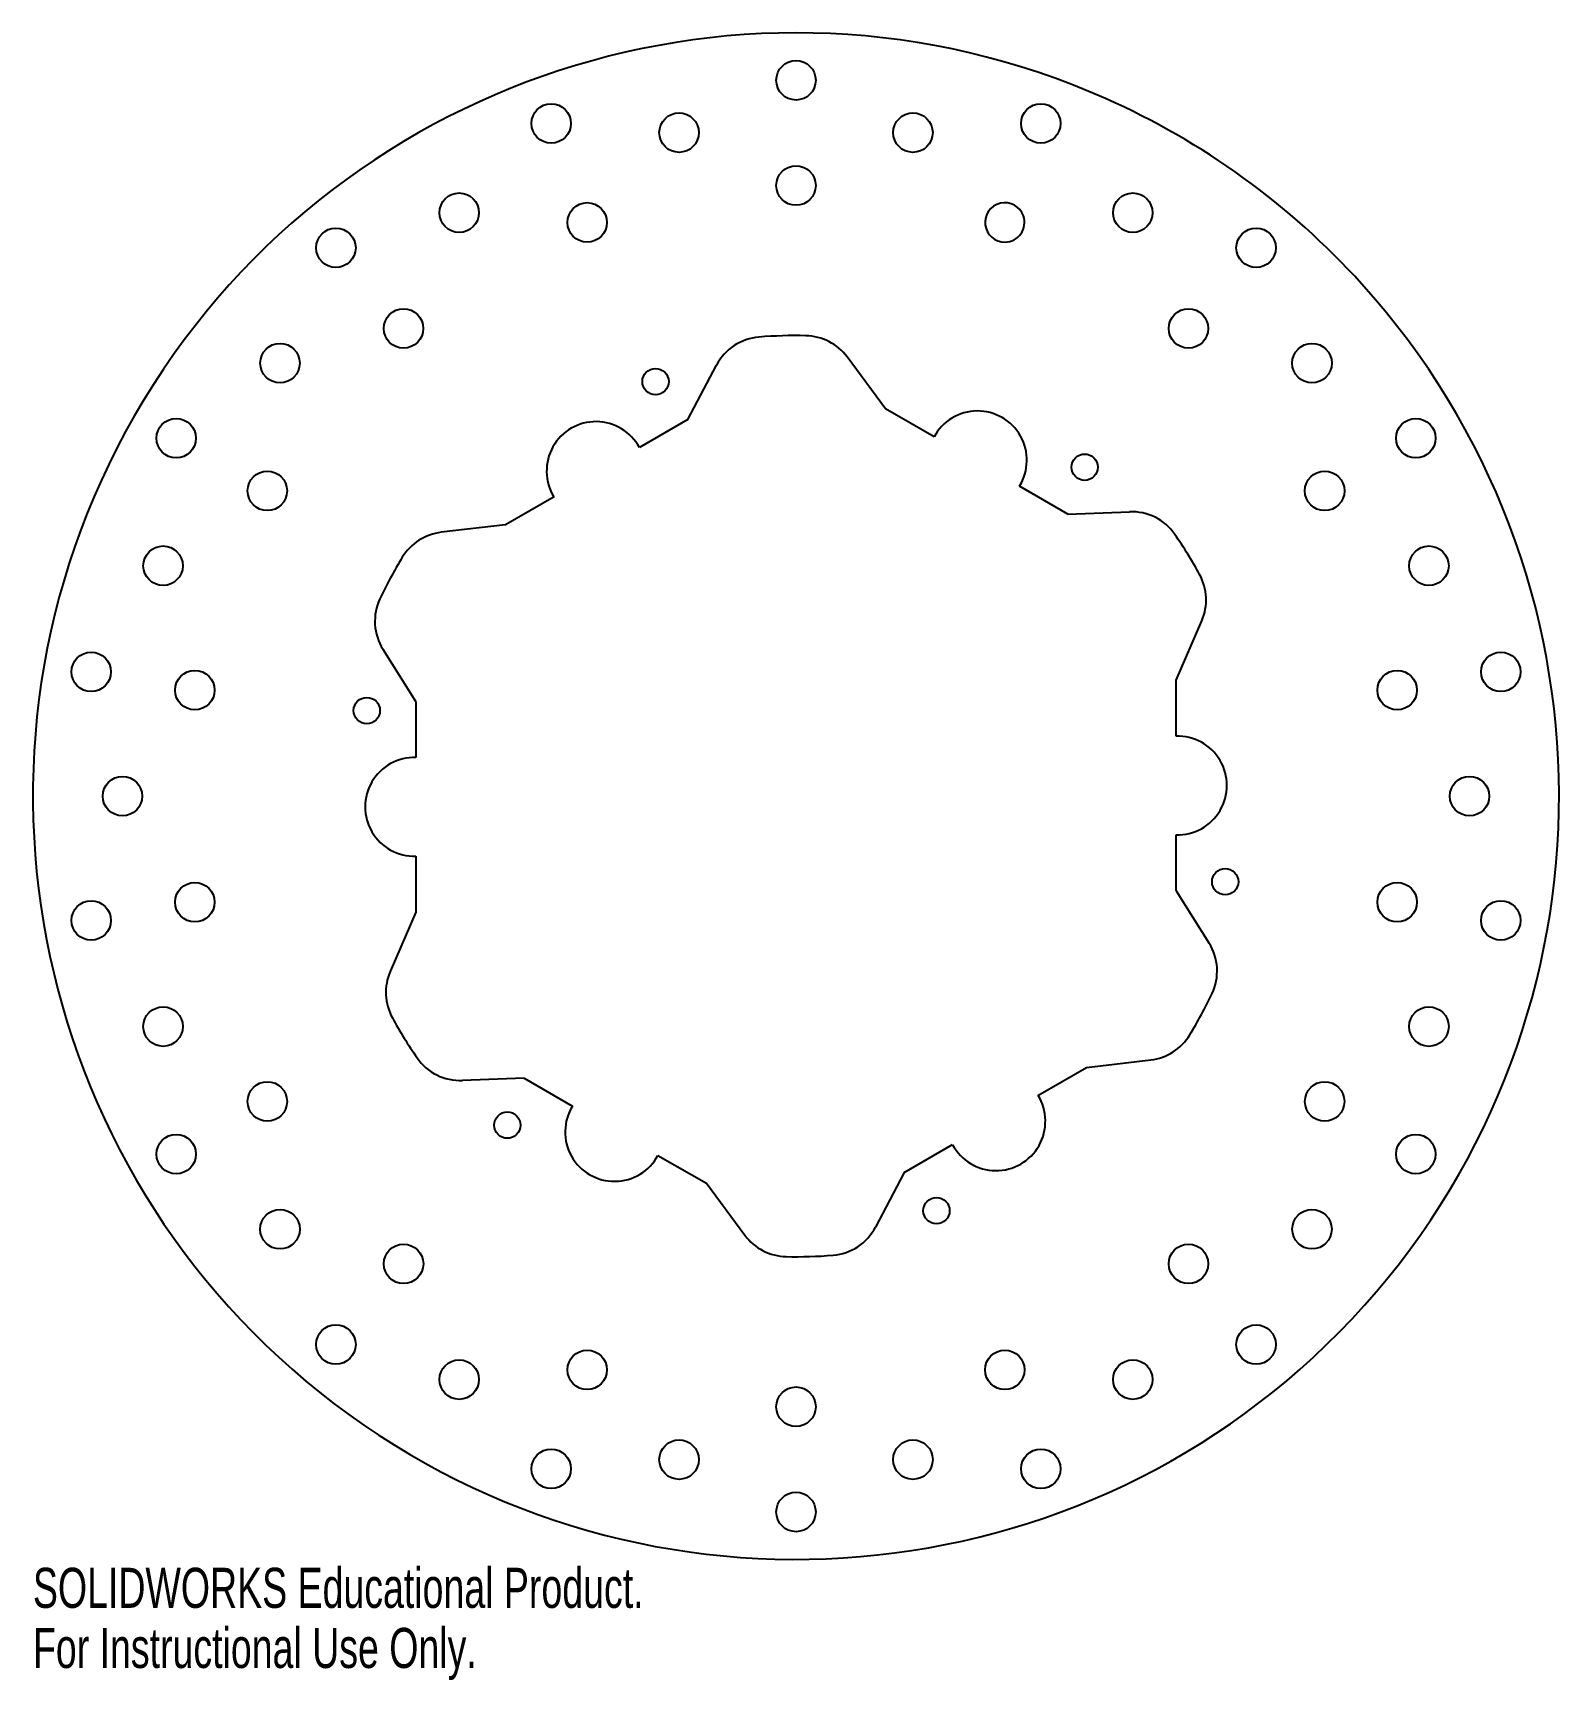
# Model space of a CAD drawing. Header units: inches. Extents: x -3.62 to 3.62, y -4.2 to 3.62.
import ezdxf

# ---------------------------------------------------------------- set-up
doc = ezdxf.new("R2010")
doc.units = ezdxf.units.IN
doc.header["$MEASUREMENT"] = 0
doc.styles.add('SLDTEXTSTYLE0', font='TXT', dxfattribs={"width": 0.7})

msp = doc.modelspace()

# ---------------------------------------------------------------- linework, layer by layer
at = {"color": 7, "linetype": 'Continuous', "lineweight": 25}
for p, q in [((-0.5137, 1.7882), (-0.3772, 2.0476)), ((0.4257, 1.839), (0.2426, 2.0859)), ((0.6559, 1.7061), (0.4257, 1.839)), ((-0.5137, 1.7882), (-0.7439, 1.6553)), ((-1.1496, 1.4211), (-1.3798, 1.2882)), ((1.2918, 1.339), (1.0616, 1.4719)), ((1.2918, 1.339), (1.5847, 1.3505)), ((-1.3798, 1.2882), (-1.6852, 1.2531)), ((1.8055, 0.5508), (1.9278, 0.8328)), ((-1.8055, 0.4492), (-1.9619, 0.6972)), ((1.8055, 0.2851), (1.8055, 0.5508)), ((-1.8055, 0.4492), (-1.8055, 0.1835)), ((1.8055, -0.4492), (1.8055, -0.1835)), ((-1.8055, -0.2851), (-1.8055, -0.5508)), ((1.8055, -0.4492), (1.9619, -0.6972)), ((-1.8055, -0.5508), (-1.9278, -0.8328)), ((1.1496, -1.4211), (1.3798, -1.2882)), ((1.3798, -1.2882), (1.6852, -1.2531)), ((-1.2918, -1.339), (-1.5847, -1.3505)), ((-1.2918, -1.339), (-1.0616, -1.4719)), ((-0.6559, -1.7061), (-0.4257, -1.839)), ((0.5137, -1.7882), (0.7439, -1.6553)), ((0.5137, -1.7882), (0.3772, -2.0476)), ((-0.4257, -1.839), (-0.2426, -2.0859))]:
    msp.add_line(p, q, dxfattribs=at)
for centre, radius in [((0, 3.4), 0.0937), ((-1.1629, 3.195), 0.0937), ((1.1629, 3.195), 0.0937), ((-0.5557, 3.1514), 0.0937), ((0.5557, 3.1514), 0.0937), ((0, 2.9), 0.0937), ((-1.6, 2.7713), 0.0937), ((-0.9919, 2.7251), 0.0938), ((1.6, 2.7713), 0.0937), ((-2.1855, 2.6046), 0.0937), ((2.1855, 2.6046), 0.0938), ((-1.8641, 2.2215), 0.0937), ((1.8641, 2.2215), 0.0937), ((-2.4513, 2.0569), 0.0937), ((2.4513, 2.0569), 0.0938), ((-0.6674, 1.9689), 0.0625), ((-2.9445, 1.7), 0.0937), ((2.9445, 1.7), 0.0938), ((1.3714, 1.5625), 0.0625), ((-2.5115, 1.45), 0.0937), ((2.5115, 1.45), 0.0938), ((-3.007, 1.0945), 0.0937), ((3.007, 1.0945), 0.0937), ((-3.3483, 0.5904), 0.0937), ((3.3483, 0.5904), 0.0937), ((-2.8559, 0.5036), 0.0937), ((2.8559, 0.5036), 0.0937), ((-2.0389, 0.4065), 0.0625), ((-3.2, 0), 0.0937), ((3.2, 0), 0.0937), ((2.0389, -0.4065), 0.0625), ((-2.8559, -0.5036), 0.0937), ((2.8559, -0.5036), 0.0937), ((-3.3483, -0.5904), 0.0937), ((3.3483, -0.5904), 0.0937), ((-3.007, -1.0945), 0.0938), ((3.007, -1.0945), 0.0938), ((-2.5115, -1.45), 0.0937), ((2.5115, -1.45), 0.0937), ((-1.3714, -1.5625), 0.0625), ((-2.9445, -1.7), 0.0937), ((2.9445, -1.7), 0.0937), ((0.6674, -1.9689), 0.0625), ((-2.4513, -2.0569), 0.0938), ((2.4513, -2.0569), 0.0937), ((-1.8641, -2.2215), 0.0938), ((1.8641, -2.2215), 0.0937), ((-2.1855, -2.6046), 0.0938), ((2.1855, -2.6046), 0.0937), ((-0.9919, -2.7251), 0.0937), ((0.9919, -2.7251), 0.0938), ((-1.6, -2.7713), 0.0937), ((1.6, -2.7713), 0.0938), ((0, -2.9), 0.0937), ((-1.1629, -3.195), 0.0937), ((-0.5557, -3.1514), 0.0937), ((0.5557, -3.1514), 0.0938), ((1.1629, -3.195), 0.0938), ((0, -3.4), 0.0937)]:
    msp.add_circle(centre, radius, dxfattribs=at)
for centre, radius, start, end in [((0, 0), 3.625, 66.0627, 42.18161), ((0, 0), 3.625, 42.18161, 66.0627), ((0.9919, 2.7251), 0.0937, 19.0799, 270.9201), ((0.9919, 2.7251), 0.0937, 270.9201, 19.0799), ((-0.156, 1.9312), 0.25, 94.6172, 152.24212), ((0, 0), 2.1875, 88.763, 94.6172), ((0.0418, 1.937), 0.25, 36.55464, 88.763), ((0.8622, 1.5951), 0.2344, 328.28851, 151.71149), ((-0.9503, 1.5443), 0.2344, 28.28851, 211.71149), ((1.5945, 1.1007), 0.25, 34.6172, 92.24212), ((-1.6566, 1.0047), 0.25, 96.55464, 148.763), ((0, 0), 2.1875, 28.763, 34.6172), ((0, 0), 2.1875, 148.763, 154.6172), ((1.6984, 0.9323), 0.25, 336.55464, 28.763), ((-1.7505, 0.8305), 0.25, 154.6172, 212.24212), ((1.8125, 0.0508), 0.2344, 268.28851, 91.71149), ((-1.8125, -0.0508), 0.2344, 88.28851, 271.71149), ((1.7505, -0.8305), 0.25, 334.6172, 32.24212), ((-1.6984, -0.9323), 0.25, 156.55464, 208.763), ((0, 0), 2.1875, 328.763, 334.6172), ((0, 0), 2.1875, 208.763, 214.6172), ((1.6566, -1.0047), 0.25, 276.55464, 328.763), ((-1.5945, -1.1007), 0.25, 214.6172, 272.24212), ((-0.8622, -1.5951), 0.2344, 148.28851, 331.71149), ((0.9503, -1.5443), 0.2344, 208.28851, 31.71149), ((-0.0418, -1.937), 0.25, 216.55464, 268.763), ((0.156, -1.9312), 0.25, 274.6172, 332.24212), ((0, 0), 2.1875, 268.763, 274.6172)]:
    msp.add_arc(centre, radius, start, end, dxfattribs=at)

# ---------------------------------------------------------------- texts
at = {"color": 7, "linetype": 'Continuous', "char_height": 0.1903, "attachment_point": 1, "style": 'SLDTEXTSTYLE0'}
for s, insert in [('SOLIDWORKS Educational Product.', (-3.625, -3.6651)), ('For Instructional Use Only.', (-3.625, -3.9506))]:
    msp.add_mtext(s, dxfattribs=dict(at, insert=insert))

doc.saveas('drawing.dxf')
